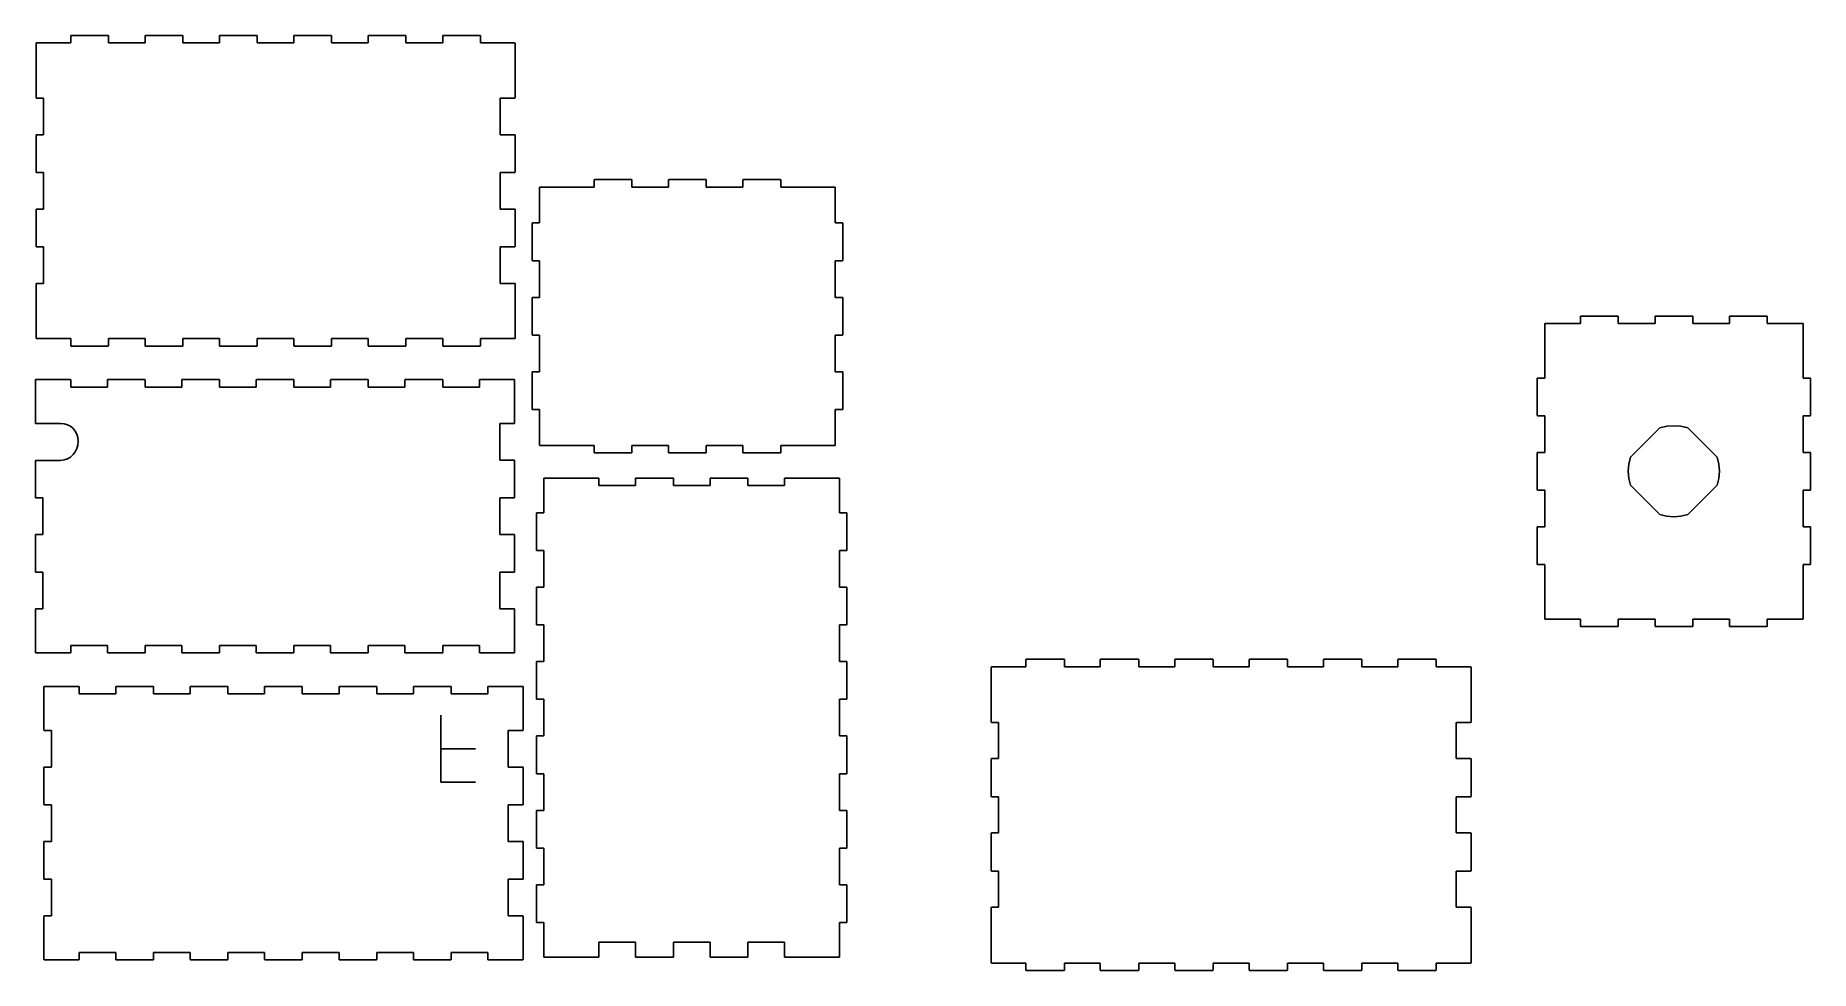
# Model space of a CAD drawing. Extents: x 12 to 728, y 10 to 387.
import ezdxf

# ---------------------------------------------------------------- set-up
doc = ezdxf.new("R2010")
doc.units = 0

msp = doc.modelspace()

# ---------------------------------------------------------------- linework, layer by layer
at = {"layer": 'Layer 1'}
for p, q in [((26.4664, 386.476), (26.5254, 386.535)), ((26.5254, 386.535), (41.6074, 386.535)), ((41.6074, 386.535), (41.6664, 386.476)), ((56.4664, 386.476), (56.5254, 386.535)), ((56.5254, 386.535), (71.6074, 386.535)), ((71.6074, 386.535), (71.6664, 386.476)), ((86.4664, 386.476), (86.5254, 386.535)), ((86.5254, 386.535), (101.6074, 386.535)), ((101.6074, 386.535), (101.6664, 386.476)), ((116.4664, 386.476), (116.5254, 386.535)), ((116.5254, 386.535), (131.6074, 386.535)), ((131.6074, 386.535), (131.6664, 386.476)), ((146.4664, 386.476), (146.5254, 386.535)), ((146.5254, 386.535), (161.6074, 386.535)), ((161.6074, 386.535), (161.6664, 386.476)), ((176.4664, 386.476), (176.5254, 386.535)), ((176.5254, 386.535), (191.6074, 386.535)), ((191.6074, 386.535), (191.6664, 386.476)), ((12.4664, 383.476), (12.5254, 383.535)), ((12.4664, 361.394), (12.4664, 383.476)), ((12.5254, 383.535), (26.4664, 383.535)), ((26.4664, 383.535), (26.4664, 386.476)), ((41.6664, 386.476), (41.6664, 383.535)), ((41.6664, 383.535), (56.4664, 383.535)), ((56.4664, 383.535), (56.4664, 386.476)), ((71.6664, 386.476), (71.6664, 383.535)), ((71.6664, 383.535), (86.4664, 383.535)), ((86.4664, 383.535), (86.4664, 386.476)), ((101.6664, 386.476), (101.6664, 383.535)), ((101.6664, 383.535), (116.4664, 383.535)), ((116.4664, 383.535), (116.4664, 386.476)), ((131.6664, 386.476), (131.6664, 383.535)), ((131.6664, 383.535), (146.4664, 383.535)), ((146.4664, 383.535), (146.4664, 386.476)), ((161.6664, 386.476), (161.6664, 383.535)), ((161.6664, 383.535), (176.4664, 383.535)), ((176.4664, 383.535), (176.4664, 386.476)), ((191.6664, 386.476), (191.6664, 383.535)), ((191.6664, 383.535), (205.6074, 383.535)), ((205.6074, 383.535), (205.6664, 383.476)), ((205.6664, 383.476), (205.6664, 361.394)), ((12.5254, 361.335), (12.4664, 361.394)), ((15.4664, 361.335), (12.5254, 361.335)), ((15.4664, 346.535), (15.4664, 361.335)), ((205.6074, 361.335), (199.666, 361.335)), ((199.666, 361.335), (199.666, 346.535)), ((205.6664, 361.394), (205.6074, 361.335)), ((12.4664, 346.476), (12.5254, 346.535)), ((12.4664, 331.394), (12.4664, 346.476)), ((12.5254, 346.535), (15.4664, 346.535)), ((199.666, 346.535), (205.60745, 346.535)), ((205.60745, 346.535), (205.66645, 346.476)), ((205.66645, 346.476), (205.66645, 331.394)), ((12.5254, 331.335), (12.4664, 331.394)), ((15.4664, 331.335), (12.5254, 331.335)), ((15.4664, 316.535), (15.4664, 331.335)), ((205.60745, 331.335), (199.666, 331.335)), ((199.666, 331.335), (199.666, 316.535)), ((205.66645, 331.394), (205.60745, 331.335)), ((215.57, 325.381), (215.629, 325.44)), ((215.57, 310.94), (215.57, 325.381)), ((215.629, 325.44), (237.57, 325.44)), ((237.57, 328.381), (237.629, 328.44)), ((237.57, 325.44), (237.57, 328.381)), ((237.629, 328.44), (252.711, 328.44)), ((252.711, 328.44), (252.77, 328.381)), ((252.77, 328.381), (252.77, 325.44)), ((252.77, 325.44), (267.57, 325.44)), ((267.57, 328.381), (267.629, 328.44)), ((267.57, 325.44), (267.57, 328.381)), ((267.629, 328.44), (282.711, 328.44)), ((282.711, 328.44), (282.77, 328.381)), ((282.77, 328.381), (282.77, 325.44)), ((282.77, 325.44), (297.57, 325.44)), ((297.57, 328.381), (297.629, 328.44)), ((297.57, 325.44), (297.57, 328.381)), ((297.629, 328.44), (312.711, 328.44)), ((312.711, 328.44), (312.77, 328.381)), ((312.77, 328.381), (312.77, 325.44)), ((312.77, 325.44), (334.711, 325.44)), ((334.711, 325.44), (334.77, 325.381)), ((334.77, 325.381), (334.77, 310.94)), ((12.4664, 316.476), (12.5254, 316.535)), ((12.4664, 301.394), (12.4664, 316.476)), ((12.5254, 316.535), (15.4664, 316.535)), ((199.666, 316.535), (205.60745, 316.535)), ((205.60745, 316.535), (205.66645, 316.476)), ((205.66645, 316.476), (205.66645, 301.394)), ((212.57, 310.881), (212.629, 310.94)), ((212.57, 295.799), (212.57, 310.881)), ((212.629, 310.94), (215.57, 310.94)), ((334.77, 310.94), (337.711, 310.94)), ((337.711, 310.94), (337.77, 310.881)), ((337.77, 310.881), (337.77, 295.799)), ((12.5254, 301.335), (12.4664, 301.394)), ((15.4664, 301.335), (12.5254, 301.335)), ((15.4664, 286.535), (15.4664, 301.335)), ((205.60745, 301.335), (199.666, 301.335)), ((199.666, 301.335), (199.666, 286.535)), ((205.66645, 301.394), (205.60745, 301.335)), ((212.629, 295.74), (212.57, 295.799)), ((215.57, 295.74), (212.629, 295.74)), ((215.57, 280.94), (215.57, 295.74)), ((337.711, 295.74), (334.77, 295.74)), ((334.77, 295.74), (334.77, 280.94)), ((337.77, 295.799), (337.711, 295.74)), ((12.4665, 286.476), (12.5254, 286.535)), ((12.4665, 264.394), (12.4665, 286.476)), ((12.5254, 286.535), (15.4664, 286.535)), ((199.666, 286.535), (205.60745, 286.535)), ((205.60745, 286.535), (205.66645, 286.476)), ((205.66645, 286.476), (205.66645, 264.394)), ((212.57, 280.881), (212.629, 280.94)), ((212.57, 265.799), (212.57, 280.881)), ((212.629, 280.94), (215.57, 280.94)), ((334.77, 280.94), (337.711, 280.94)), ((337.711, 280.94), (337.77, 280.881)), ((337.77, 280.881), (337.77, 265.799)), ((635.359, 273.374), (635.418, 273.433)), ((635.359, 270.433), (635.359, 273.374)), ((635.418, 273.433), (650.5, 273.433)), ((650.5, 273.433), (650.559, 273.374)), ((650.559, 273.374), (650.559, 270.433)), ((665.359, 273.374), (665.418, 273.433)), ((665.359, 270.433), (665.359, 273.374)), ((665.418, 273.433), (680.5, 273.433)), ((680.5, 273.433), (680.559, 273.374)), ((680.559, 273.374), (680.559, 270.433)), ((695.359, 273.374), (695.418, 273.433)), ((695.359, 270.433), (695.359, 273.374)), ((695.418, 273.433), (710.5, 273.433)), ((710.5, 273.433), (710.559, 273.374)), ((710.559, 273.374), (710.559, 270.433)), ((212.629, 265.74), (212.57, 265.799)), ((215.57, 265.74), (212.629, 265.74)), ((215.57, 250.94), (215.57, 265.74)), ((337.711, 265.74), (334.77, 265.74)), ((334.77, 265.74), (334.77, 250.94)), ((337.77, 265.799), (337.711, 265.74)), ((620.859, 270.374), (620.918, 270.433)), ((620.859, 248.433), (620.859, 270.374)), ((620.918, 270.433), (635.359, 270.433)), ((650.559, 270.433), (665.359, 270.433)), ((680.559, 270.433), (695.359, 270.433)), ((710.559, 270.433), (725, 270.433)), ((725, 270.433), (725.059, 270.374)), ((725.059, 270.374), (725.059, 248.433)), ((12.5255, 264.335), (12.4665, 264.394)), ((26.4665, 264.335), (12.5255, 264.335)), ((26.4665, 261.394), (26.4665, 264.335)), ((26.5255, 261.335), (26.4665, 261.394)), ((41.6075, 261.335), (26.5255, 261.335)), ((41.6665, 261.394), (41.6075, 261.335)), ((56.4665, 264.335), (41.6665, 264.335)), ((41.6665, 264.335), (41.6665, 261.394)), ((56.4665, 261.394), (56.4665, 264.335)), ((56.5255, 261.335), (56.4665, 261.394)), ((71.6075, 261.335), (56.5255, 261.335)), ((71.6665, 261.394), (71.6075, 261.335)), ((86.4665, 264.335), (71.6665, 264.335)), ((71.6665, 264.335), (71.6665, 261.394)), ((86.4665, 261.394), (86.4665, 264.335)), ((86.5255, 261.335), (86.4665, 261.394)), ((101.60745, 261.335), (86.5255, 261.335)), ((101.66645, 261.394), (101.60745, 261.335)), ((116.46645, 264.335), (101.66645, 264.335)), ((101.66645, 264.335), (101.66645, 261.394)), ((116.46645, 261.394), (116.46645, 264.335)), ((116.52545, 261.335), (116.46645, 261.394)), ((131.60745, 261.335), (116.52545, 261.335)), ((131.66645, 261.394), (131.60745, 261.335)), ((146.46645, 264.335), (131.66645, 264.335)), ((131.66645, 264.335), (131.66645, 261.394)), ((146.46645, 261.394), (146.46645, 264.335)), ((146.52545, 261.335), (146.46645, 261.394)), ((161.60745, 261.335), (146.52545, 261.335)), ((161.66645, 261.394), (161.60745, 261.335)), ((176.46645, 264.335), (161.66645, 264.335)), ((161.66645, 264.335), (161.66645, 261.394)), ((176.46645, 261.394), (176.46645, 264.335)), ((176.52545, 261.335), (176.46645, 261.394)), ((191.60745, 261.335), (176.52545, 261.335)), ((191.66645, 261.394), (191.60745, 261.335)), ((205.60745, 264.335), (191.66645, 264.335)), ((191.66645, 264.335), (191.66645, 261.394)), ((205.66645, 264.394), (205.60745, 264.335)), ((212.57, 250.881), (212.629, 250.94)), ((212.57, 235.799), (212.57, 250.881)), ((212.629, 250.94), (215.57, 250.94)), ((334.77, 250.94), (337.711, 250.94)), ((337.711, 250.94), (337.77, 250.881)), ((337.77, 250.881), (337.77, 235.799)), ((12.2584, 247.733), (12.3174, 247.792)), ((12.2584, 230.151), (12.2584, 247.733)), ((12.3174, 247.792), (26.3994, 247.792)), ((26.3994, 247.792), (26.4584, 247.733)), ((26.4584, 247.733), (26.4584, 244.792)), ((26.4584, 244.792), (41.2584, 244.792)), ((41.2584, 247.733), (41.3174, 247.792)), ((41.2584, 244.792), (41.2584, 247.733)), ((41.3174, 247.792), (56.3994, 247.792)), ((56.3994, 247.792), (56.4584, 247.733)), ((56.4584, 247.733), (56.4584, 244.792)), ((56.4584, 244.792), (71.2584, 244.792)), ((71.2584, 247.733), (71.3174, 247.792)), ((71.2584, 244.792), (71.2584, 247.733)), ((71.3174, 247.792), (86.3994, 247.792)), ((86.3994, 247.792), (86.4584, 247.733)), ((86.4584, 247.733), (86.4584, 244.792)), ((86.4584, 244.792), (101.2584, 244.792)), ((101.2584, 247.733), (101.3174, 247.792)), ((101.2584, 244.792), (101.2584, 247.733)), ((101.3174, 247.792), (116.3994, 247.792)), ((116.3994, 247.792), (116.4584, 247.733)), ((116.4584, 247.733), (116.4584, 244.792)), ((116.4584, 244.792), (131.2584, 244.792)), ((131.2584, 247.733), (131.3174, 247.792)), ((131.2584, 244.792), (131.2584, 247.733)), ((131.3174, 247.792), (146.3994, 247.792)), ((146.3994, 247.792), (146.4584, 247.733)), ((146.4584, 247.733), (146.4584, 244.792)), ((146.4584, 244.792), (161.2584, 244.792)), ((161.2584, 247.733), (161.3174, 247.792)), ((161.2584, 244.792), (161.2584, 247.733)), ((161.3174, 247.792), (176.3994, 247.792)), ((176.3994, 247.792), (176.4584, 247.733)), ((176.4584, 247.733), (176.4584, 244.792)), ((176.4584, 244.792), (191.2584, 244.792)), ((191.2584, 247.733), (191.3174, 247.792)), ((191.2584, 244.792), (191.2584, 247.733)), ((191.3174, 247.792), (205.3994, 247.792)), ((205.3994, 247.792), (205.4584, 247.733)), ((205.4584, 247.733), (205.4584, 230.151)), ((617.859, 248.374), (617.918, 248.433)), ((617.859, 233.292), (617.859, 248.374)), ((617.918, 248.433), (620.859, 248.433)), ((725.059, 248.433), (728, 248.433)), ((728, 248.433), (728.059, 248.374)), ((728.059, 248.374), (728.059, 233.292)), ((12.3174, 230.151), (12.2584, 230.151)), ((15.18341, 230.15099), (12.3174, 230.151)), ((22.30732, 230.15099), (15.18341, 230.15099)), ((23.757408, 230.010234), (22.30732, 230.15099)), ((25.108024, 229.603924), (23.757408, 230.010234)), ((26.330236, 228.955993), (25.108024, 229.603924)), ((205.3994, 230.092), (199.458, 230.092)), ((199.458, 230.092), (199.458, 215.292)), ((205.4584, 230.151), (205.3994, 230.092)), ((212.629, 235.74), (212.57, 235.799)), ((215.57, 235.74), (212.629, 235.74)), ((215.57, 221.299), (215.57, 235.74)), ((337.711, 235.74), (334.77, 235.74)), ((334.77, 235.74), (334.77, 221.299)), ((337.77, 235.799), (337.711, 235.74)), ((617.918, 233.233), (617.859, 233.292)), ((620.859, 233.233), (617.918, 233.233)), ((620.859, 218.433), (620.859, 233.233)), ((670.085696, 228.976292), (672.95886, 229.20231)), ((672.95886, 229.20231), (675.832322, 228.976088)), ((728, 233.233), (725.059, 233.233)), ((725.059, 233.233), (725.059, 218.433)), ((728.059, 233.292), (728, 233.233)), ((27.395109, 228.090376), (26.330236, 228.955993)), ((28.273709, 227.031009), (27.395109, 228.090376)), ((28.937104, 225.801826), (28.273709, 227.031009)), ((29.356359, 224.426761), (28.937104, 225.801826)), ((29.50254, 222.92975), (29.356359, 224.426761)), ((29.356359, 221.41231), (29.50254, 222.92975)), ((655.48965, 216.51005), (667.28325, 228.30365)), ((667.28325, 228.30365), (670.085696, 228.976292)), ((675.832322, 228.976088), (678.63502, 228.30315)), ((678.63502, 228.30315), (690.42862, 216.50955)), ((12.25841, 200.151), (12.25841, 215.233)), ((12.25841, 215.233), (12.31741, 215.233)), ((12.31741, 215.233), (15.18341, 215.233)), ((15.18341, 215.233), (22.30732, 215.233)), ((22.30732, 215.233), (23.757408, 215.394188)), ((23.757408, 215.394188), (25.108024, 215.854366)), ((25.108024, 215.854366), (26.330236, 216.578454)), ((26.330236, 216.578454), (27.395109, 217.531373)), ((27.395109, 217.531373), (28.273709, 218.678041)), ((28.273709, 218.678041), (28.937104, 219.98338)), ((28.937104, 219.98338), (29.356359, 221.41231)), ((199.458, 215.292), (205.39946, 215.292)), ((205.39946, 215.292), (205.45846, 215.233)), ((205.45846, 215.233), (205.45846, 200.151)), ((215.629, 221.24), (215.57, 221.299)), ((237.57, 221.24), (215.629, 221.24)), ((237.57, 218.299), (237.57, 221.24)), ((237.629, 218.24), (237.57, 218.299)), ((252.711, 218.24), (237.629, 218.24)), ((252.77, 218.299), (252.711, 218.24)), ((267.57, 221.24), (252.77, 221.24)), ((252.77, 221.24), (252.77, 218.299)), ((267.57, 218.299), (267.57, 221.24)), ((267.629, 218.24), (267.57, 218.299)), ((282.711, 218.24), (267.629, 218.24)), ((282.77, 218.299), (282.711, 218.24)), ((297.57, 221.24), (282.77, 221.24)), ((282.77, 221.24), (282.77, 218.299)), ((297.57, 218.299), (297.57, 221.24)), ((297.629, 218.24), (297.57, 218.299)), ((312.711, 218.24), (297.629, 218.24)), ((312.77, 218.299), (312.711, 218.24)), ((334.711, 221.24), (312.77, 221.24)), ((312.77, 221.24), (312.77, 218.299)), ((334.77, 221.299), (334.711, 221.24)), ((617.859, 218.374), (617.918, 218.433)), ((617.859, 203.292), (617.859, 218.374)), ((617.918, 218.433), (620.859, 218.433)), ((654.816404, 213.707127), (655.48965, 216.51005)), ((690.42862, 216.50955), (691.101556, 213.706867)), ((725.059, 218.433), (728, 218.433)), ((728, 218.433), (728.059, 218.374)), ((728.059, 218.374), (728.059, 203.292)), ((217.279, 208.0336), (217.338, 208.0926)), ((217.279, 194.0926), (217.279, 208.0336)), ((217.338, 208.0926), (239.42, 208.0926)), ((239.42, 208.0926), (239.479, 208.034)), ((239.479, 208.034), (239.479, 205.093)), ((254.279, 208.034), (254.338, 208.093)), ((254.279, 205.093), (254.279, 208.034)), ((254.338, 208.093), (269.42, 208.093)), ((269.42, 208.093), (269.479, 208.034)), ((269.479, 208.034), (269.479, 205.093)), ((284.279, 208.034), (284.338, 208.093)), ((284.279, 205.093), (284.279, 208.034)), ((284.338, 208.093), (299.42, 208.093)), ((299.42, 208.093), (299.479, 208.034)), ((299.479, 208.034), (299.479, 205.093)), ((314.279, 208.034), (314.338, 208.093)), ((314.279, 205.093), (314.279, 208.034)), ((314.338, 208.093), (336.42, 208.093)), ((336.42, 208.093), (336.479, 208.034)), ((336.479, 208.034), (336.479, 194.093)), ((654.58996, 210.83339), (654.816404, 213.707127)), ((654.816446, 207.959922), (654.58996, 210.83339)), ((655.48965, 205.15726), (654.816446, 207.959922)), ((691.101336, 207.959683), (690.42809, 205.15676)), ((691.32778, 210.83342), (691.101336, 207.959683)), ((691.101556, 213.706867), (691.32778, 210.83342)), ((239.479, 205.093), (254.279, 205.093)), ((269.479, 205.093), (284.279, 205.093)), ((299.479, 205.093), (314.279, 205.093)), ((617.918, 203.233), (617.859, 203.292)), ((620.859, 203.233), (617.918, 203.233)), ((620.859, 188.433), (620.859, 203.233)), ((667.28275, 193.36416), (655.48965, 205.15726)), ((690.42809, 205.15676), (678.635, 193.363)), ((728, 203.233), (725.059, 203.233)), ((725.059, 203.233), (725.059, 188.433)), ((728.059, 203.292), (728, 203.233)), ((12.31741, 200.092), (12.25841, 200.151)), ((15.25841, 200.092), (12.31741, 200.092)), ((15.25841, 185.292), (15.25841, 200.092)), ((205.39946, 200.092), (199.458, 200.092)), ((199.458, 200.092), (199.458, 185.292)), ((205.45846, 200.151), (205.39946, 200.092)), ((214.279, 194.0336), (214.338, 194.0926)), ((214.279, 178.9516), (214.279, 194.0336)), ((214.338, 194.0926), (217.279, 194.0926)), ((336.479, 194.093), (339.42, 194.093)), ((339.42, 194.093), (339.479, 194.034)), ((339.479, 194.034), (339.479, 178.952)), ((670.026231, 192.700499), (667.28275, 193.36416)), ((678.635, 193.363), (675.832282, 192.69032)), ((617.859, 188.374), (617.918, 188.433)), ((617.859, 173.292), (617.859, 188.374)), ((617.918, 188.433), (620.859, 188.433)), ((672.839, 192.465), (670.026231, 192.700499)), ((672.83895, 192.46435), (672.839, 192.465)), ((672.95884, 192.46435), (672.83895, 192.46435)), ((675.832282, 192.69032), (672.95884, 192.46435)), ((725.059, 188.433), (728, 188.433)), ((728, 188.433), (728.059, 188.374)), ((728.059, 188.374), (728.059, 173.292)), ((12.25841, 185.233), (12.31741, 185.292)), ((12.25841, 170.151), (12.25841, 185.233)), ((12.31741, 185.292), (15.25841, 185.292)), ((199.458, 185.292), (205.39946, 185.292)), ((205.39946, 185.292), (205.45846, 185.233)), ((205.45846, 185.233), (205.45846, 170.151)), ((214.338, 178.8926), (214.279, 178.9516)), ((339.479, 178.952), (339.42, 178.893)), ((217.279, 178.8926), (214.338, 178.8926)), ((217.279, 164.0926), (217.279, 178.8926)), ((339.42, 178.893), (336.479, 178.893)), ((336.479, 178.893), (336.479, 164.093)), ((617.918, 173.233), (617.859, 173.292)), ((620.859, 173.233), (617.918, 173.233)), ((620.859, 151.292), (620.859, 173.233)), ((728, 173.233), (725.059, 173.233)), ((725.059, 173.233), (725.059, 151.292)), ((728.059, 173.292), (728, 173.233)), ((12.31741, 170.092), (12.25841, 170.151)), ((15.25841, 170.092), (12.31741, 170.092)), ((15.25841, 155.292), (15.25841, 170.092)), ((205.39946, 170.092), (199.458, 170.092)), ((199.458, 170.092), (199.458, 155.292)), ((205.45846, 170.151), (205.39946, 170.092)), ((214.279, 164.0336), (214.338, 164.0926)), ((214.279, 148.9516), (214.279, 164.0336)), ((214.338, 164.0926), (217.279, 164.0926)), ((336.479, 164.093), (339.42, 164.093)), ((339.42, 164.093), (339.479, 164.034)), ((339.479, 164.034), (339.479, 148.952)), ((12.2584, 155.233), (12.31741, 155.292)), ((12.2584, 137.651), (12.2584, 155.233)), ((12.31741, 155.292), (15.25841, 155.292)), ((199.458, 155.292), (205.39946, 155.292)), ((205.39946, 155.292), (205.45846, 155.233)), ((205.45846, 155.233), (205.45846, 137.651)), ((620.918, 151.233), (620.859, 151.292)), ((635.359, 151.233), (620.918, 151.233)), ((635.359, 148.292), (635.359, 151.233)), ((665.359, 151.233), (650.559, 151.233)), ((650.559, 151.233), (650.559, 148.292)), ((665.359, 148.292), (665.359, 151.233)), ((695.359, 151.233), (680.559, 151.233)), ((680.559, 151.233), (680.559, 148.292)), ((695.359, 148.292), (695.359, 151.233)), ((725, 151.233), (710.559, 151.233)), ((710.559, 151.233), (710.559, 148.292)), ((725.059, 151.292), (725, 151.233)), ((214.338, 148.8926), (214.279, 148.9516)), ((217.279, 148.8926), (214.338, 148.8926)), ((217.279, 134.0926), (217.279, 148.8926)), ((339.42, 148.893), (336.479, 148.893)), ((336.479, 148.893), (336.479, 134.093)), ((339.479, 148.952), (339.42, 148.893)), ((635.418, 148.233), (635.359, 148.292)), ((650.5, 148.233), (635.418, 148.233)), ((650.559, 148.292), (650.5, 148.233)), ((665.418, 148.233), (665.359, 148.292)), ((680.5, 148.233), (665.418, 148.233)), ((680.559, 148.292), (680.5, 148.233)), ((695.418, 148.233), (695.359, 148.292)), ((710.5, 148.233), (695.418, 148.233)), ((710.559, 148.292), (710.5, 148.233)), ((12.3174, 137.592), (12.2584, 137.651)), ((26.3995, 137.592), (12.3174, 137.592)), ((26.4585, 137.651), (26.3995, 137.592)), ((41.2585, 140.592), (26.4585, 140.592)), ((26.4585, 140.592), (26.4585, 137.651)), ((41.2585, 137.651), (41.2585, 140.592)), ((41.3175, 137.592), (41.2585, 137.651)), ((56.3995, 137.592), (41.3175, 137.592)), ((56.4585, 137.651), (56.3995, 137.592)), ((71.2585, 140.592), (56.4585, 140.592)), ((56.4585, 140.592), (56.4585, 137.651)), ((71.2585, 137.651), (71.2585, 140.592)), ((71.3175, 137.592), (71.2585, 137.651)), ((86.3995, 137.592), (71.3175, 137.592)), ((86.4585, 137.651), (86.3995, 137.592)), ((101.25846, 140.592), (86.4585, 140.592)), ((86.4585, 140.592), (86.4585, 137.651)), ((101.25846, 137.651), (101.25846, 140.592)), ((101.31746, 137.592), (101.25846, 137.651)), ((116.39946, 137.592), (101.31746, 137.592)), ((116.45846, 137.651), (116.39946, 137.592)), ((131.25846, 140.592), (116.45846, 140.592)), ((116.45846, 140.592), (116.45846, 137.651)), ((131.25846, 137.651), (131.25846, 140.592)), ((131.31746, 137.592), (131.25846, 137.651)), ((146.39946, 137.592), (131.31746, 137.592)), ((146.45846, 137.651), (146.39946, 137.592)), ((161.25846, 140.592), (146.45846, 140.592)), ((146.45846, 140.592), (146.45846, 137.651)), ((161.25846, 137.651), (161.25846, 140.592)), ((161.31746, 137.592), (161.25846, 137.651)), ((176.39946, 137.592), (161.31746, 137.592)), ((176.45846, 137.651), (176.39946, 137.592)), ((191.25846, 140.592), (176.45846, 140.592)), ((176.45846, 140.592), (176.45846, 137.651)), ((191.25846, 137.651), (191.25846, 140.592)), ((191.31746, 137.592), (191.25846, 137.651)), ((205.39946, 137.592), (191.31746, 137.592)), ((205.45846, 137.651), (205.39946, 137.592)), ((214.279, 134.0336), (214.338, 134.0926)), ((214.279, 118.9516), (214.279, 134.0336)), ((214.338, 134.0926), (217.279, 134.0926)), ((336.479, 134.093), (339.42, 134.093)), ((339.42, 134.093), (339.479, 134.034)), ((339.479, 134.034), (339.479, 118.952)), ((397.658, 131.8832), (397.804, 132.0292)), ((397.658, 109.6752), (397.658, 131.8832)), ((397.804, 132.0292), (411.658, 132.0292)), ((411.658, 134.8832), (411.804, 135.0292)), ((411.658, 132.0292), (411.658, 134.8832)), ((411.804, 135.0292), (427.012, 135.0292)), ((427.012, 135.0292), (427.158, 134.8832)), ((427.158, 134.8832), (427.158, 132.0292)), ((427.158, 132.0292), (441.658, 132.0292)), ((441.658, 134.8832), (441.804, 135.0292)), ((441.658, 132.0292), (441.658, 134.8832)), ((441.804, 135.0292), (457.012, 135.0292)), ((457.012, 135.0292), (457.158, 134.8832)), ((457.158, 134.8832), (457.158, 132.0292)), ((457.158, 132.0292), (471.658, 132.0292)), ((471.658, 134.8832), (471.804, 135.0292)), ((471.658, 132.0292), (471.658, 134.8832)), ((471.804, 135.0292), (487.012, 135.0292)), ((487.012, 135.0292), (487.158, 134.8832)), ((487.158, 134.8832), (487.158, 132.0292)), ((487.158, 132.0292), (501.658, 132.0292)), ((501.658, 134.8832), (501.804, 135.0292)), ((501.658, 132.0292), (501.658, 134.8832)), ((501.804, 135.0292), (517.012, 135.0292)), ((517.012, 135.0292), (517.158, 134.8832)), ((517.158, 134.8832), (517.158, 132.0292)), ((517.158, 132.0292), (531.658, 132.0292)), ((531.658, 134.8832), (531.804, 135.0292)), ((531.658, 132.0292), (531.658, 134.8832)), ((531.804, 135.0292), (547.012, 135.0292)), ((547.012, 135.0292), (547.158, 134.8832)), ((547.158, 134.8832), (547.158, 132.0292)), ((547.158, 132.0292), (561.658, 132.0292)), ((561.658, 134.8832), (561.804, 135.0292)), ((561.658, 132.0292), (561.658, 134.8832)), ((561.804, 135.0292), (577.012, 135.0292)), ((577.012, 135.0292), (577.158, 134.8832)), ((577.158, 134.8832), (577.158, 132.0292)), ((577.158, 132.0292), (591.012, 132.0292)), ((591.012, 132.0292), (591.158, 131.8832)), ((591.158, 131.8832), (591.158, 109.6752)), ((15.6518, 123.9891), (15.7108, 124.0481)), ((15.6518, 106.4071), (15.6518, 123.9891)), ((15.7108, 124.0481), (29.7928, 124.0481)), ((29.7928, 124.0481), (29.8518, 123.9891)), ((29.8518, 123.9891), (29.8518, 121.0481)), ((44.6518, 123.9891), (44.7108, 124.0481)), ((44.6518, 121.0481), (44.6518, 123.9891)), ((44.7108, 124.0481), (59.7928, 124.0481)), ((59.7928, 124.0481), (59.8518, 123.9891)), ((59.8518, 123.9891), (59.8518, 121.0481)), ((74.6518, 123.9891), (74.7108, 124.0481)), ((74.6518, 121.0481), (74.6518, 123.9891)), ((74.7108, 124.0481), (89.7928, 124.0481)), ((89.7928, 124.0481), (89.8518, 123.9891)), ((89.8518, 123.9891), (89.8518, 121.0481)), ((104.6518, 123.9891), (104.7108, 124.0481)), ((104.6518, 121.0481), (104.6518, 123.9891)), ((104.7108, 124.0481), (119.7928, 124.0481)), ((119.7928, 124.0481), (119.8518, 123.9891)), ((119.8518, 123.9891), (119.8518, 121.0481)), ((134.6518, 123.9891), (134.7108, 124.0481)), ((134.6518, 121.0481), (134.6518, 123.9891)), ((134.7108, 124.0481), (149.7928, 124.0481)), ((149.7928, 124.0481), (149.8518, 123.9891)), ((149.8518, 123.9891), (149.8518, 121.0481)), ((164.6518, 123.9891), (164.7108, 124.0481)), ((164.6518, 121.0481), (164.6518, 123.9891)), ((164.7108, 124.0481), (179.7928, 124.0481)), ((179.7928, 124.0481), (179.8518, 123.9891)), ((179.8518, 123.9891), (179.8518, 121.0481)), ((194.6518, 123.9891), (194.7108, 124.0481)), ((194.6518, 121.0481), (194.6518, 123.9891)), ((194.7108, 124.0481), (208.7928, 124.0481)), ((208.7928, 124.0481), (208.8518, 123.9891)), ((208.8518, 123.9891), (208.8518, 106.4071)), ((29.8518, 121.0481), (44.6518, 121.0481)), ((59.8518, 121.0481), (74.6518, 121.0481)), ((89.8518, 121.0481), (104.6518, 121.0481)), ((119.8518, 121.0481), (134.6518, 121.0481)), ((149.8518, 121.0481), (164.6518, 121.0481)), ((179.8518, 121.0481), (194.6518, 121.0481)), ((214.338, 118.8926), (214.279, 118.9516)), ((217.279, 118.8926), (214.338, 118.8926)), ((217.279, 104.0926), (217.279, 118.8926)), ((339.42, 118.893), (336.479, 118.893)), ((336.479, 118.893), (336.479, 104.093)), ((339.479, 118.952), (339.42, 118.893)), ((175.782, 112.417), (175.782, 98.9488)), ((397.804, 109.5292), (397.658, 109.6752)), ((400.658, 109.5292), (397.804, 109.5292)), ((400.658, 95.0292), (400.658, 109.5292)), ((591.012, 109.5292), (585.158, 109.5292)), ((585.158, 109.5292), (585.158, 95.0292)), ((591.158, 109.6752), (591.012, 109.5292)), ((15.7108, 106.3481), (15.6518, 106.4071)), ((18.6518, 106.3481), (15.7108, 106.3481)), ((18.6518, 91.5481), (18.6518, 106.3481)), ((208.7928, 106.3481), (202.852, 106.3481)), ((202.852, 106.3481), (202.852, 91.5481)), ((208.8518, 106.4071), (208.7928, 106.3481)), ((214.279, 104.0336), (214.338, 104.0926)), ((214.279, 88.9516), (214.279, 104.0336)), ((214.338, 104.0926), (217.279, 104.0926)), ((336.479, 104.093), (339.42, 104.093)), ((339.42, 104.093), (339.479, 104.034)), ((339.479, 104.034), (339.479, 88.9516)), ((189.751, 98.9172), (175.782, 98.9172)), ((175.782, 98.9172), (175.782, 85.449)), ((397.658, 94.8832), (397.804, 95.0292)), ((397.658, 79.6752), (397.658, 94.8832)), ((397.804, 95.0292), (400.658, 95.0292)), ((585.158, 95.0292), (591.012, 95.0292)), ((591.012, 95.0292), (591.158, 94.8832)), ((591.158, 94.8832), (591.158, 79.6752)), ((15.6518, 91.4891), (15.7108, 91.5481)), ((15.6518, 76.4071), (15.6518, 91.4891)), ((15.7108, 91.5481), (18.6518, 91.5481)), ((202.852, 91.5481), (208.79277, 91.5481)), ((208.79277, 91.5481), (208.85177, 91.4891)), ((208.85177, 91.4891), (208.85177, 76.4071)), ((214.338, 88.8926), (214.279, 88.9516)), ((217.279, 88.8926), (214.338, 88.8926)), ((217.279, 74.0926), (217.279, 88.8926)), ((339.42, 88.8926), (336.479, 88.8926)), ((336.479, 88.8926), (336.479, 74.0926)), ((339.479, 88.9516), (339.42, 88.8926)), ((175.782, 85.449), (189.7511, 85.449)), ((397.804, 79.5292), (397.658, 79.6752)), ((400.658, 79.5292), (397.804, 79.5292)), ((400.658, 65.0292), (400.658, 79.5292)), ((591.012, 79.5292), (585.158, 79.5292)), ((585.158, 79.5292), (585.158, 65.0292)), ((591.158, 79.6752), (591.012, 79.5292)), ((15.7108, 76.3481), (15.6518, 76.4071)), ((18.6518, 76.3481), (15.7108, 76.3481)), ((18.6518, 61.5481), (18.6518, 76.3481)), ((208.79277, 76.3481), (202.852, 76.3481)), ((202.852, 76.3481), (202.852, 61.5481)), ((208.85177, 76.4071), (208.79277, 76.3481)), ((214.279, 74.0336), (214.338, 74.0926)), ((214.279, 58.9516), (214.279, 74.0336)), ((214.338, 74.0926), (217.279, 74.0926)), ((336.479, 74.0926), (339.42, 74.0926)), ((339.42, 74.0926), (339.479, 74.0336)), ((339.479, 74.0336), (339.479, 58.9516)), ((397.658, 64.8832), (397.804, 65.0292)), ((397.658, 49.6752), (397.658, 64.8832)), ((397.804, 65.0292), (400.658, 65.0292)), ((585.158, 65.0292), (591.012, 65.0292)), ((591.012, 65.0292), (591.158, 64.8832)), ((591.158, 64.8832), (591.158, 49.6752)), ((15.6518, 61.4891), (15.7108, 61.5481)), ((15.6518, 46.4071), (15.6518, 61.4891)), ((15.7108, 61.5481), (18.6518, 61.5481)), ((202.852, 61.5481), (208.79277, 61.5481)), ((208.79277, 61.5481), (208.85177, 61.4891)), ((208.85177, 61.4891), (208.85177, 46.4071)), ((214.338, 58.8926), (214.279, 58.9516)), ((217.279, 58.8926), (214.338, 58.8926)), ((217.279, 44.0926), (217.279, 58.8926)), ((339.42, 58.8926), (336.479, 58.8926)), ((336.479, 58.8926), (336.479, 44.0926)), ((339.479, 58.9516), (339.42, 58.8926)), ((15.7108, 46.3481), (15.6518, 46.4071)), ((18.6518, 46.3481), (15.7108, 46.3481)), ((18.6518, 31.5481), (18.6518, 46.3481)), ((208.79277, 46.3481), (202.852, 46.3481)), ((202.852, 46.3481), (202.852, 31.5481)), ((208.85177, 46.4071), (208.79277, 46.3481)), ((214.279, 44.0336), (214.338, 44.0926)), ((214.279, 28.9516), (214.279, 44.0336)), ((214.338, 44.0926), (217.279, 44.0926)), ((336.479, 44.0926), (339.42, 44.0926)), ((339.42, 44.0926), (339.479, 44.0336)), ((339.479, 44.0336), (339.479, 28.9516)), ((397.804, 49.5292), (397.658, 49.6752)), ((400.658, 49.5292), (397.804, 49.5292)), ((400.658, 35.0292), (400.658, 49.5292)), ((591.012, 49.5292), (585.158, 49.5292)), ((585.158, 49.5292), (585.158, 35.0292)), ((591.158, 49.6752), (591.012, 49.5292)), ((15.6518, 31.4891), (15.7108, 31.5481)), ((15.6518, 13.9071), (15.6518, 31.4891)), ((15.7108, 31.5481), (18.6518, 31.5481)), ((202.852, 31.5481), (208.79277, 31.5481)), ((208.79277, 31.5481), (208.85177, 31.4891)), ((208.85177, 31.4891), (208.85177, 13.9071)), ((214.338, 28.8926), (214.279, 28.9516)), ((217.279, 28.8926), (214.338, 28.8926)), ((217.279, 14.9516), (217.279, 28.8926)), ((339.42, 28.8926), (336.479, 28.8926)), ((336.479, 28.8926), (336.479, 14.9516)), ((339.479, 28.9516), (339.42, 28.8926)), ((397.658, 34.8832), (397.804, 35.0292)), ((397.658, 12.6752), (397.658, 34.8832)), ((397.804, 35.0292), (400.658, 35.0292)), ((585.158, 35.0292), (591.012, 35.0292)), ((591.012, 35.0292), (591.158, 34.8832)), ((591.158, 34.8832), (591.158, 12.6752)), ((44.6518, 16.8481), (29.8518, 16.8481)), ((29.8518, 16.8481), (29.8518, 13.9071)), ((44.6518, 13.9071), (44.6518, 16.8481)), ((74.6518, 16.8481), (59.8518, 16.8481)), ((59.8518, 16.8481), (59.8518, 13.9071)), ((74.6518, 13.9071), (74.6518, 16.8481)), ((104.65177, 16.8481), (89.8518, 16.8481)), ((89.8518, 16.8481), (89.8518, 13.9071)), ((104.65177, 13.9071), (104.65177, 16.8481)), ((134.65177, 16.8481), (119.85177, 16.8481)), ((119.85177, 16.8481), (119.85177, 13.9071)), ((134.65177, 13.9071), (134.65177, 16.8481)), ((164.65177, 16.8481), (149.85177, 16.8481)), ((149.85177, 16.8481), (149.85177, 13.9071)), ((164.65177, 13.9071), (164.65177, 16.8481)), ((194.65177, 16.8481), (179.85177, 16.8481)), ((179.85177, 16.8481), (179.85177, 13.9071)), ((194.65177, 13.9071), (194.65177, 16.8481)), ((217.338, 14.8926), (217.279, 14.9516)), ((239.42, 14.8926), (217.338, 14.8926)), ((239.479, 14.9516), (239.42, 14.8926)), ((239.47943, 20.89297), (239.479, 14.9516)), ((254.27943, 20.89297), (239.47943, 20.89297)), ((254.279, 14.9516), (254.27943, 20.89297)), ((254.338, 14.8926), (254.279, 14.9516)), ((269.42, 14.8926), (254.338, 14.8926)), ((269.479, 14.9516), (269.42, 14.8926)), ((269.47943, 20.89297), (269.479, 14.9516)), ((284.27943, 20.89297), (269.47943, 20.89297)), ((284.279, 14.9516), (284.27943, 20.89297)), ((284.338, 14.8926), (284.279, 14.9516)), ((299.42, 14.8926), (284.338, 14.8926)), ((299.479, 14.9516), (299.42, 14.8926)), ((299.47943, 20.89297), (299.479, 14.9516)), ((314.27943, 20.89297), (299.47943, 20.89297)), ((314.279, 14.9516), (314.27943, 20.89297)), ((314.338, 14.8926), (314.279, 14.9516)), ((336.42, 14.8926), (314.338, 14.8926)), ((336.479, 14.9516), (336.42, 14.8926)), ((15.7108, 13.8481), (15.6518, 13.9071)), ((29.7928, 13.8481), (15.7108, 13.8481)), ((29.8518, 13.9071), (29.7928, 13.8481)), ((44.7108, 13.8481), (44.6518, 13.9071)), ((59.7928, 13.8481), (44.7108, 13.8481)), ((59.8518, 13.9071), (59.7928, 13.8481)), ((74.7108, 13.8481), (74.6518, 13.9071)), ((89.7928, 13.8481), (74.7108, 13.8481)), ((89.8518, 13.9071), (89.7928, 13.8481)), ((104.71077, 13.8481), (104.65177, 13.9071)), ((119.79277, 13.8481), (104.71077, 13.8481)), ((119.85177, 13.9071), (119.79277, 13.8481)), ((134.71077, 13.8481), (134.65177, 13.9071)), ((149.79277, 13.8481), (134.71077, 13.8481)), ((149.85177, 13.9071), (149.79277, 13.8481)), ((164.71077, 13.8481), (164.65177, 13.9071)), ((179.79277, 13.8481), (164.71077, 13.8481)), ((179.85177, 13.9071), (179.79277, 13.8481)), ((194.71077, 13.8481), (194.65177, 13.9071)), ((208.79277, 13.8481), (194.71077, 13.8481)), ((208.85177, 13.9071), (208.79277, 13.8481)), ((397.804, 12.5292), (397.658, 12.6752)), ((411.658, 12.5292), (397.804, 12.5292)), ((411.658, 9.6752), (411.658, 12.5292)), ((411.804, 9.5292), (411.658, 9.6752)), ((427.012, 9.5292), (411.804, 9.5292)), ((427.158, 9.6752), (427.012, 9.5292)), ((441.658, 12.5292), (427.158, 12.5292)), ((427.158, 12.5292), (427.158, 9.6752)), ((441.658, 9.6752), (441.658, 12.5292)), ((441.804, 9.5292), (441.658, 9.6752)), ((457.012, 9.5292), (441.804, 9.5292)), ((457.158, 9.6752), (457.012, 9.5292)), ((471.658, 12.5292), (457.158, 12.5292)), ((457.158, 12.5292), (457.158, 9.6752)), ((471.658, 9.6752), (471.658, 12.5292)), ((471.804, 9.5292), (471.658, 9.6752)), ((487.012, 9.5292), (471.804, 9.5292)), ((487.158, 9.6752), (487.012, 9.5292)), ((501.658, 12.5292), (487.158, 12.5292)), ((487.158, 12.5292), (487.158, 9.6752)), ((501.658, 9.6752), (501.658, 12.5292)), ((501.804, 9.5292), (501.658, 9.6752)), ((517.012, 9.5292), (501.804, 9.5292)), ((517.158, 9.6752), (517.012, 9.5292)), ((531.658, 12.5292), (517.158, 12.5292)), ((517.158, 12.5292), (517.158, 9.6752)), ((531.658, 9.6752), (531.658, 12.5292)), ((531.804, 9.5292), (531.658, 9.6752)), ((547.012, 9.5292), (531.804, 9.5292)), ((547.158, 9.6752), (547.012, 9.5292)), ((561.658, 12.5292), (547.158, 12.5292)), ((547.158, 12.5292), (547.158, 9.6752)), ((561.658, 9.6752), (561.658, 12.5292)), ((561.804, 9.5292), (561.658, 9.6752)), ((577.012, 9.5292), (561.804, 9.5292)), ((577.158, 9.6752), (577.012, 9.5292)), ((591.012, 12.5292), (577.158, 12.5292)), ((577.158, 12.5292), (577.158, 9.6752)), ((591.158, 12.6752), (591.012, 12.5292))]:
    msp.add_line(p, q, dxfattribs=at)

doc.saveas('drawing.dxf')
